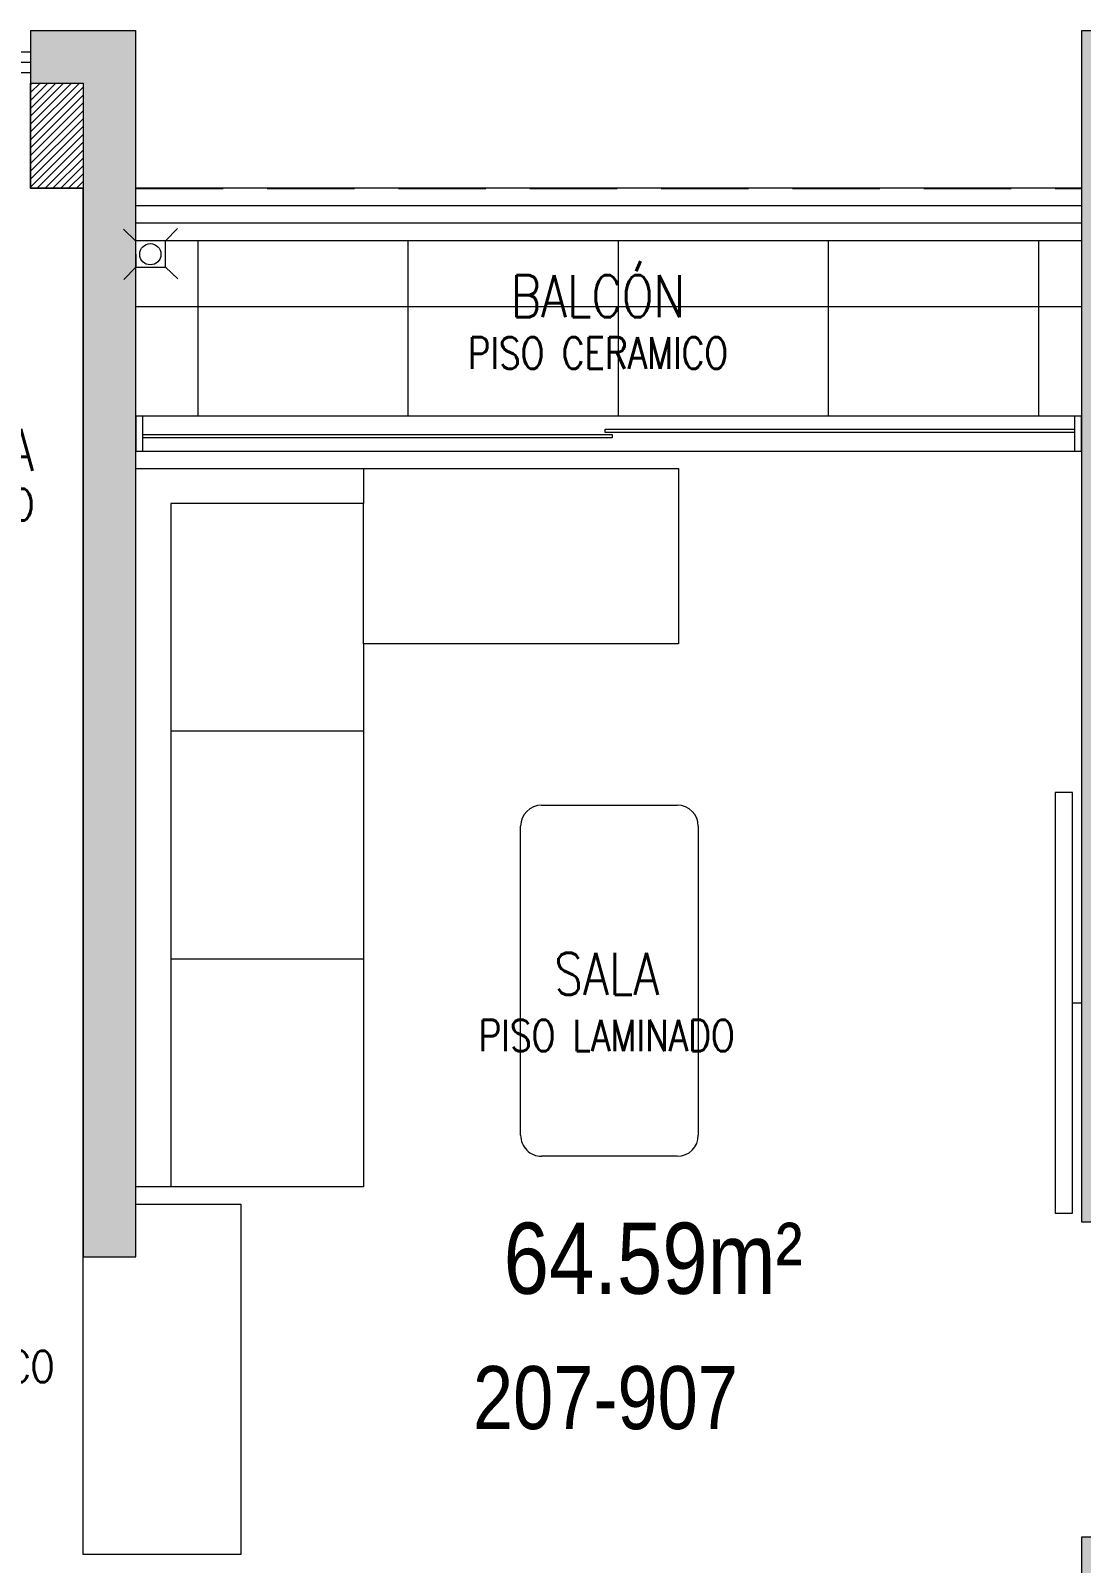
# Model space of a CAD drawing. Header units: millimetres. Extents: x 3738 to 3833, y 1327 to 1657.
# Drawn here: x 3809.522 to 3812.522, y 1466.213 to 1470.588 of the extents above; entities that cross this region are included whole.
import ezdxf
from ezdxf import colors
from ezdxf.entities.mleader import LeaderData, LeaderLine
from ezdxf.enums import TextEntityAlignment as Align
from ezdxf.math import Vec2, Vec3

# ---------------------------------------------------------------- set-up
doc = ezdxf.new("R2010")
doc.units = ezdxf.units.MM
doc.linetypes.add('X-REF_DP_Arquitectura$0$HIDDEN', pattern=[0.375, 0.25, -0.125])
doc.layers.get('0').update_dxf_attribs({"color": 251, "lineweight": 9})
for name, color, linetype, lineweight in [('A-BARANDAS', 251, 'Continuous', 13), ('A-HATCH', 251, 'Continuous', 13), ('A-MOBILIARIO', 251, 'Continuous', 13), ('A-MURO BAJO', 251, 'Continuous', 13), ('A-MUROS', 251, 'Continuous', 13), ('A-NUMERACIONDEP', 251, 'Continuous', 13), ('A-TEXTO-ACABADO PISO', 251, 'Continuous', 13), ('A-TEXTO-AMBIENTE', 251, 'Continuous', 13), ('A-ÁREA TEXTO', 251, 'Continuous', 13), ('A_20_Estructuras', 251, 'Continuous', 13), ('A_30_DispositivosSanit', 251, 'Continuous', 13), ('A_50_TextoAmbiente', 251, 'Continuous', 13), ('A_50_Vigas', 251, 'X-REF_DP_Arquitectura$0$HIDDEN', 13), ('A_60_HatchEstructuras', 251, 'Continuous', 13), ('DLP_MOBILIARIO FIJO', 251, 'Continuous', 13)]:
    doc.layers.add(name, color=color, linetype=linetype, lineweight=lineweight)
doc.styles.add('R80', font='ARIALN.TTF', dxfattribs={"height": 2.03})
doc.styles.add('R80-100', font='ARIALN.TTF', dxfattribs={"height": 0.2032})
doc.styles.add('ROMANS', font='romans.shx', dxfattribs={"width": 0.8})

# ---------------------------------------------------------------- blocks, each defined once
blk = doc.blocks.new('EF-P2-P4')
at = {"layer": 'A_60_HatchEstructuras'}
h = blk.add_hatch(color=256, dxfattribs=at)
h.dxf.hatch_style = 1
h.paths.add_polyline_path([(47.35, 0), (46, 0), (46, -0.15), (47.2, -0.15), (47.2, -3.25), (45.6, -3.25), (45.6, -3.4), (47.35, -3.4)])
h.paths.add_polyline_path([(44.8, 0), (44.65, 0), (44.65, -3.4), (44.8, -3.4)])
h.paths.add_polyline_path([(43.85, -3.25), (42.85, -3.25), (42.85, -0.15), (43.45, -0.15), (43.45, 0), (42.7, 0), (42.7, -3.4), (43.85, -3.4)])
h = blk.add_hatch(color=256, dxfattribs=at)
h.dxf.hatch_style = 1
h.paths.add_polyline_path([(40, -5.25), (38.35, -5.25), (38.35, -0.06), (38.2, -0.06), (38.2, -6.125), (36.7, -6.125), (36.7, -5.375), (36.55, -5.375), (36.55, -6.325), (38.35, -6.325), (38.35, -5.45), (39.85, -5.45), (39.85, -5.95), (40, -5.95)])
h.paths.add_polyline_path([(40, 0), (39.7, 0), (39.7, -0.15), (39.85, -0.15), (39.85, -3.5), (40, -3.5)])
h.paths.add_polyline_path([(36.7, -0.15), (36.85, -0.15), (36.85, 0), (36.55, 0), (36.55, -3.225), (36.7, -3.225)])
h = blk.add_hatch(color=256, dxfattribs=at)
h.dxf.hatch_style = 1
h.paths.add_polyline_path([(45.75, -8.35), (45.6032, -8.35), (45.6, -8.35), (45.6, -9.4), (44.25, -9.4), (44.25, -7.8), (44.05, -7.8), (44.05, -9.4), (43.6, -9.4), (43.6, -9.55), (45.75, -9.55)], flags=17)
h.paths.add_polyline_path([(45.75, -7), (48.5, -7), (48.5, -11.05), (48.7, -11.05), (48.7, -2.8), (48.5, -2.8), (48.5, -6.85), (45.75, -6.85), (45.75, -6.25), (45.6, -6.25), (45.6, -6.85), (42.85, -6.85), (42.85, -4.3), (42.7, -4.3), (42.7, -6.85), (39.8499, -6.85), (39.8499, -7), (42.7, -7), (42.7, -9.55), (42.85, -9.55), (42.85, -7), (45.6, -7), (45.6, -7.6), (45.75, -7.6)])
h.paths.add_polyline_path([(45.75, -4.3), (43.6, -4.3), (43.6, -4.45), (44.05, -4.45), (44.05, -6.05), (44.25, -6.05), (44.25, -4.45), (45.6, -4.45), (45.6, -5.5), (45.75, -5.5)], flags=17)
at = {"layer": 'A_20_Estructuras'}
for points in [[(40, 0), (39.7, 0), (39.7, -0.15), (39.85, -0.15), (39.85, -3.5), (40, -3.5)], [(43.85, -3.25), (42.85, -3.25), (42.85, -0.15), (43.45, -0.15), (43.45, 0), (42.7, 0), (42.7, -3.4), (43.85, -3.4)], [(45.75, -7), (48.5, -7), (48.5, -11.05), (48.7, -11.05), (48.7, -2.8), (48.5, -2.8), (48.5, -6.85), (45.75, -6.85), (45.75, -6.25), (45.6, -6.25), (45.6, -6.85), (42.85, -6.85), (42.85, -4.3), (42.7, -4.3), (42.7, -6.85), (39.8499, -6.85), (39.8499, -7), (42.7, -7), (42.7, -9.55), (42.85, -9.55), (42.85, -7), (45.6, -7), (45.6, -7.6), (45.75, -7.6)]]:
    blk.add_lwpolyline(points, close=True, dxfattribs=at)
at = {"layer": 'A_50_Vigas'}
for p, q in [((38.35, -0.06), (39.7, -0.06)), ((40, -0.45), (42.7, -0.45))]:
    blk.add_line(p, q, dxfattribs=at)
blk = doc.blocks.new('MESA CENTRO')
for p, q in [((-0.1937, 0), (0.1937, 0)), ((-0.2537, -0.9421), (-0.2537, -0.06)), ((0.2537, -0.06), (0.2537, -0.9421)), ((0.1937, -1.0021), (-0.1937, -1.0021))]:
    blk.add_line(p, q)
for centre, start, end in [((-0.1937, -0.06), 90, 180), ((0.1937, -0.06), 0, 90), ((-0.1937, -0.9421), 180, 270), ((0.1937, -0.9421), 270, 0)]:
    blk.add_arc(centre, 0.06, start, end)
blk = doc.blocks.new('SOFA SEC')
for p, q in [((0, 0.65), (0.1, 0.65)), ((0.1, 0.65), (0.1, 0.1)), ((0.5, 0.65), (0.1, 0.65)), ((0.75, 0.65), (0.75, 0.1)), ((1.4, 0.65), (1.4, 0.1)), ((0.1, 0.1), (2.05, 0.1))]:
    blk.add_line(p, q)
blk.add_lwpolyline([(0.5, 1.55), (0.5, 0.65), (2.05, 0.65), (2.05, 0), (0, 0), (0, 1.55)], close=True)
blk = doc.blocks.new('A$C67C01FD6')
blk.add_line((0.025, 0), (0, 0))
blk.add_lwpolyline([(0.025, 0.6), (0.075, 0.6), (0.075, -0.6), (0.025, -0.6), (0.025, 0.6)])
blk = doc.blocks.new('DPTO 65')
at = {"layer": 'A-HATCH'}
h = blk.add_hatch(dxfattribs=at)
h.set_pattern_fill('ANSI31', color=256, scale=0.005)
h.set_pattern_definition([(45, (-50.050001, -4.05), (-0.01122532, 0.01122532), [])])
h.paths.add_polyline_path([(-8.85, 6.55), (-9, 6.55), (-9, 6.85), (-8.85, 6.85)])
h = blk.add_hatch(dxfattribs=at)
h.set_pattern_fill('_USER', color=256, scale=0.6, double=1, pattern_type=0)
h.set_pattern_definition([(0, (-6, 6.4), (0, 0.6), []), (90, (-6, 6.4), (-0.6, 4e-17), [])])
h.paths.add_polyline_path([(-8.7, 6.4), (-6, 6.4), (-6, 5.9), (-8.7, 5.9)])
at = {"elevation": 0}
blk.add_lwpolyline([(-9, 6.88), (-10.35, 6.88), (-10.35, 6.91), (-9, 6.91)], close=True, dxfattribs=at)
at = {"layer": 'A-BARANDAS', "elevation": 0}
for points in [[(-6, 6.5), (-8.7, 6.5)], [(-6, 6.45), (-8.7, 6.45)]]:
    blk.add_lwpolyline(points, dxfattribs=at)
at = {"layer": 'A-HATCH'}
blk.add_lwpolyline([(-8.85, 6.55), (-9, 6.55), (-9, 6.85), (-8.85, 6.85)], close=True, dxfattribs=at)
at = {"layer": 'A-MURO BAJO', "color": 7}
for p, q in [((-6.02, 5.9, 0), (-8.68, 5.9, 0)), ((-8.68, 5.8, 0), (-6.02, 5.8, 0))]:
    blk.add_line(p, q, dxfattribs=at)
at = {"layer": 'A-MURO BAJO'}
for p, q in [((-8.7, 3.65), (-8.4, 3.65)), ((-8.4, 3.65), (-8.4, 2.65)), ((-8.85, 2.65), (-8.85, 3.5)), ((-8.4, 2.65), (-8.85, 2.65))]:
    blk.add_line(p, q, dxfattribs=at)
at = {"layer": 'A-MURO BAJO', "color": 4, "elevation": 0}
for points in [[(-6, 6.55), (-8.7, 6.55)], [(-6, 6.4), (-8.7, 6.4)]]:
    blk.add_lwpolyline(points, dxfattribs=at)
at = {"layer": 'A-MUROS'}
for p, q in [((-9, 7), (-8.7, 7)), ((-8.7, 3.5), (-8.7, 7)), ((-9, 7), (-9, 6.55)), ((-9, 6.55), (-8.85, 6.55)), ((-8.85, 3.5), (-8.85, 6.55)), ((-8.85, 3.5), (-8.7, 3.5))]:
    blk.add_line(p, q, dxfattribs=at)
at = {"layer": 'DLP_MOBILIARIO FIJO', "color": 6, "elevation": 0}
for points in [[(-8.7, 5.8), (-8.68, 5.8), (-8.68, 5.9), (-8.7, 5.9)], [(-6.02, 5.8), (-6, 5.8), (-6, 5.9), (-6.02, 5.9)]]:
    blk.add_lwpolyline(points, close=True, dxfattribs=at)
at = {"layer": 'DLP_MOBILIARIO FIJO', "elevation": 0}
for points in [[(-7.36, 5.8625), (-6.02, 5.8625), (-6.02, 5.8525), (-7.36, 5.8525)], [(-7.34, 5.8375), (-8.68, 5.8375), (-8.68, 5.8475), (-7.34, 5.8475)]]:
    blk.add_lwpolyline(points, close=True, dxfattribs=at)
at = {"layer": 'A-MOBILIARIO'}
for name, p, rotation in [('SOFA SEC', (-8.7, 5.75, 0), 269.9995671478981), ('MESA CENTRO', (-7.3473, 4.7891, 0), 359.999977420888)]:
    blk.add_blockref(name, p, dxfattribs=dict(at, rotation=rotation))
at = {"layer": 'A-MOBILIARIO', "xscale": -1}
blk.add_blockref('A$C67C01FD6', (-6, 4.225, 0), dxfattribs=at)
blk = doc.blocks.new('TC_PT')
blk.add_blockref('DPTO 65', (50.05, 4.05))
blk = doc.blocks.new('TEXTO AMBIENTES PT')
at = {"layer": 'A-TEXTO-ACABADO PISO', "char_height": 0.09, "attachment_point": 2, "style": 'ROMANS'}
for s, width, insert in [('PISO CERAMICO', 1.20225, (41.3197, -0.8751)), ('PISO CERAMICO', 1.20225, (39.3387, -1.3082)), ('PISO LAMINADO', 1.034523, (41.3448, -2.8233, 0)), ('PISO CERAMICO', 1.20225, (39.3962, -3.768))]:
    blk.add_mtext_dynamic_manual_height_columns(s, width=width, gutter_width=12.5, heights=[0], dxfattribs=dict(at, insert=insert))
at = {"layer": 'A-TEXTO-AMBIENTE', "style": 'ROMANS', "width": 0.8}
for s, p in [('BALCÓN', (41.32, -0.8183, 0)), ('LAVANDERÍA', (39.3388, -1.2562, 0)), ('SALA', (41.3449, -2.752, 0))]:
    blk.add_text(s, height=0.12, dxfattribs=at).set_placement(p, align=Align.CENTER)
blk = doc.blocks.new('_Dot')
at = {"color": 0, "linetype": 'ByBlock', "lineweight": -2}
blk.add_line((-0.5, 0), (-1, 0), dxfattribs=at)
at = {"color": 0, "linetype": 'ByBlock', "const_width": 0.5}
blk.add_lwpolyline([(-0.25, 0, 1), (0.25, 0, 1)], format="xyb", close=True, dxfattribs=at)
blk = doc.blocks.new('0-sumidero')
for p, q in [((-0.0421, 0.0382), (-0.0763, 0.0724)), ((0.0435, 0.0382), (0.0777, 0.0724)), ((0.0435, 0.0382), (-0.0421, 0.0382)), ((-0.0421, 0.0382), (-0.0421, -0.0369)), ((0.0435, -0.0369), (0.0435, 0.0382)), ((-0.0421, -0.0369), (-0.0763, -0.0711)), ((-0.0421, -0.0369), (0.0435, -0.0369)), ((0.0435, -0.0369), (0.0777, -0.0711))]:
    blk.add_line(p, q)
blk.add_circle((0, 0), 0.0303)
blk = doc.blocks.new('sum')
at = {"layer": 'A_30_DispositivosSanit', "rotation": 45.00000007321594}
blk.add_blockref('0-sumidero', (0, 0), dxfattribs=at)
blk = doc.blocks.new('IS-pluviales_26.03.2025')
at = {"layer": 'A_30_DispositivosSanit', "rotation": 315.4214501941968}
blk.add_blockref('sum', (-7.3073, -25.5886, 0), dxfattribs=at)
blk = doc.blocks.new('areas-TE')
at = {"layer": 'A-ÁREA TEXTO', "color": 1, "insert": (41.0505, -28.4025, 0), "char_height": 0.2032, "width": 2.294455, "attachment_point": 1, "style": 'R80-100'}
blk.add_mtext('\\pxql;64.59m²', dxfattribs=at)
at = {"layer": 'A-NUMERACIONDEP'}
ml = blk.add_multileader_mtext('Standard', dxfattribs=at)
ml.set_content('207-907', color=256, style='R80')
ml.set_leader_properties(color=256)
ml.set_arrow_properties(name='DOT')
ml.build(insert=Vec2(0, 0))
ml.multileader.update_dxf_attribs({"leader_type": 0, "has_text_frame": 1, "text_left_attachment_type": 2, "text_right_attachment_type": 2, "dogleg_length": 0.36, "arrow_head_size": 0.06, "scale": 0.06})
ctx = ml.context
ctx.base_point, ctx.scale, ctx.char_height, ctx.arrow_head_size, ctx.landing_gap_size, ctx.plane_origin = Vec3(40.9107, -28.9038), 0.06, 0.18, 0.06, 0.06, Vec3(40.0087, -28.9082)
ctx.left_attachment, ctx.right_attachment, ctx.text_align_type = 2, 2, 1
notes = []
notes.append((ctx, [(0, (1, 1, 0), (41.8634, -28.9038), (-1, 0), 0.0917, [(0, [(42.15, -28.5549)], 0, [])])]))
ctx.mtext.insert, ctx.mtext.width, ctx.mtext.alignment, ctx.mtext.flow_direction = Vec3(41.3412, -28.8119), 0.461923, 2, 5
for ctx, leaders in notes:
    for number, flags, end, landing, length, lines in leaders:
        leader = LeaderData()
        leader.index, (leader.has_last_leader_line, leader.has_dogleg_vector, leader.attachment_direction) = number, flags
        leader.last_leader_point, leader.dogleg_vector, leader.dogleg_length = Vec3(end), Vec3(landing), length
        for number, points, colour, breaks in lines:
            line = LeaderLine()
            line.index, line.vertices, line.color, line.breaks = number, Vec3.list(points), colors.encode_raw_color(colour), breaks
            leader.lines.append(line)
        ctx.leaders.append(leader)

msp = doc.modelspace()

# ---------------------------------------------------------------- block references
msp.add_blockref('EF-P2-P4', (3769.8221, 1470.5876))

# ---------------------------------------------------------------- next in the draw order: block references
msp.add_blockref('TC_PT', (3768.4721, 1459.5379))

# ---------------------------------------------------------------- next in the draw order: block references
msp.add_blockref('areas-TE', (3769.8221, 1495.5879))
at = {"layer": 'A_30_DispositivosSanit'}
msp.add_blockref('IS-pluviales_26.03.2025', (3817.1711, 1495.5383, 0), dxfattribs=at)
at = {"layer": 'A_50_TextoAmbiente'}
msp.add_blockref('TEXTO AMBIENTES PT', (3769.8221, 1470.5879), dxfattribs=at)

doc.saveas('drawing.dxf')
